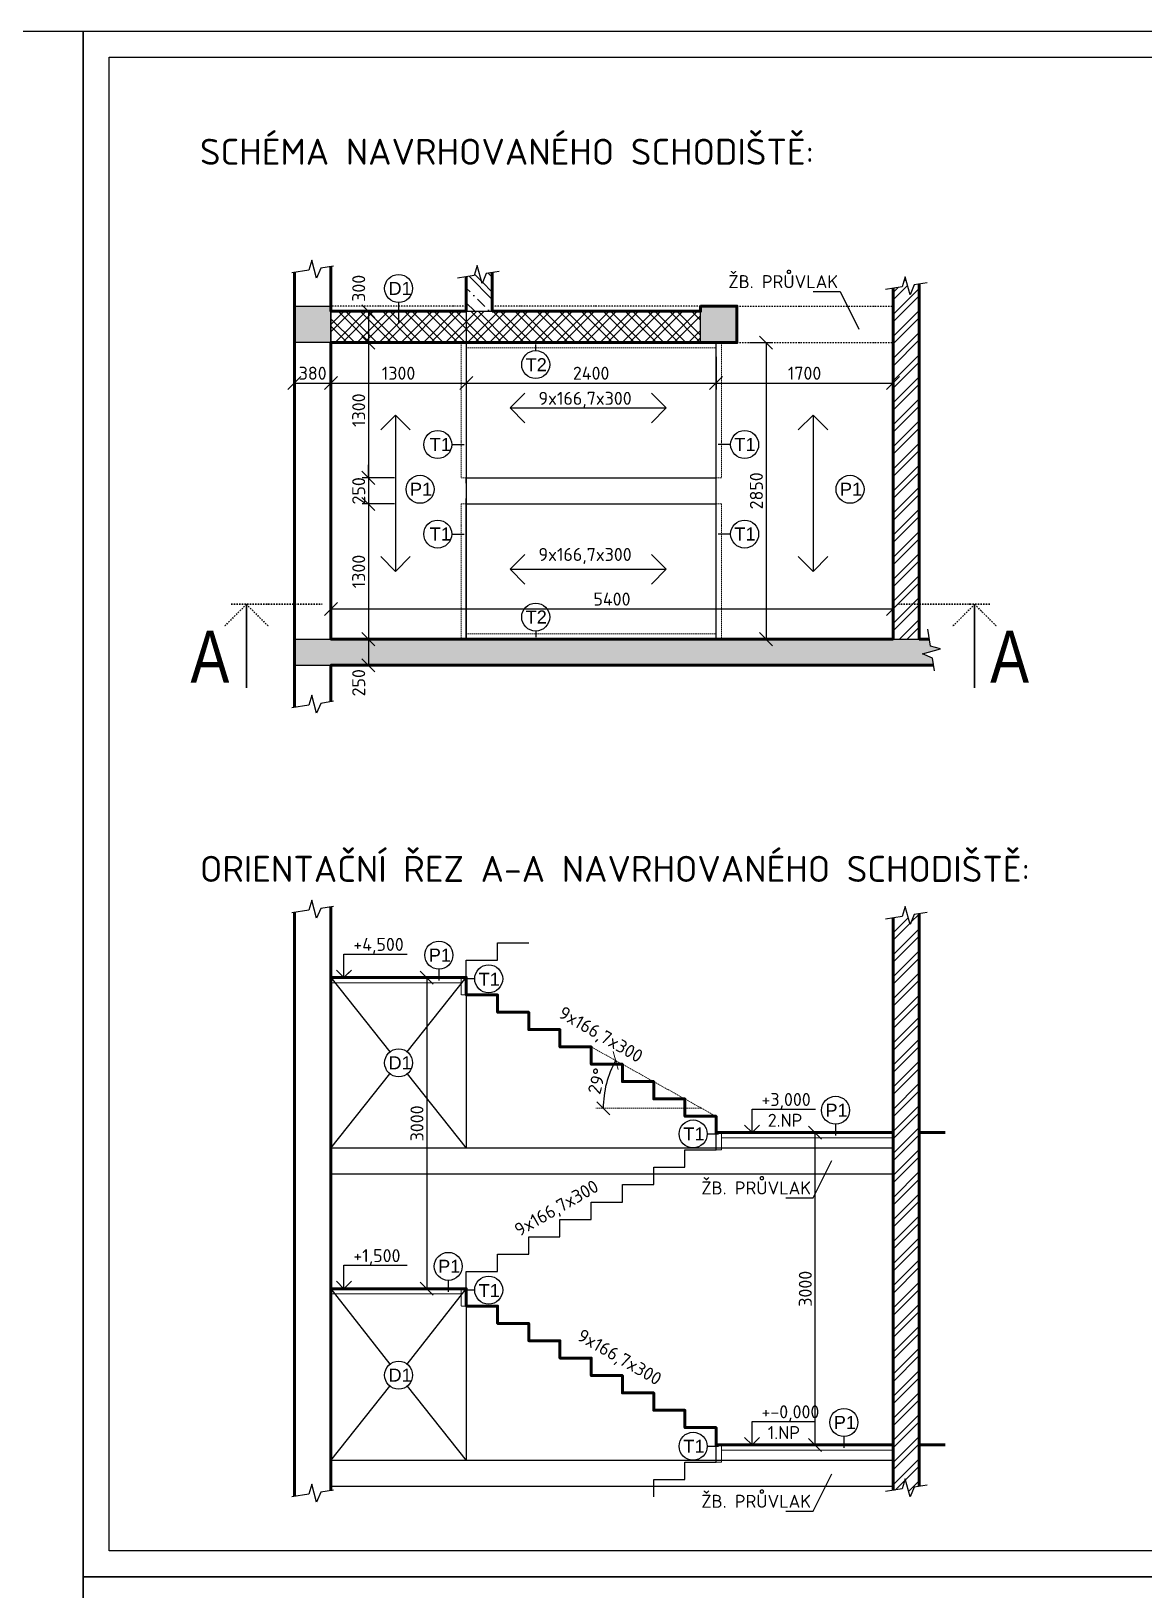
# Model space of a CAD drawing. Header units: millimetres. Extents: x 12904 to 327904, y -199771 to 141779.
# Drawn here: x 96404 to 107092, y 126804 to 141779 of the extents above; entities that cross this region are included whole.
import ezdxf

# ---------------------------------------------------------------- set-up
doc = ezdxf.new("R2010")
doc.units = ezdxf.units.MM
doc.linetypes.add('ČERCHOVANÁ', pattern=[25.4, 12.7, -6.35, 0, -6.35])
doc.linetypes.add('ČÁRKOVANÁ', pattern=[19.05, 12.7, -6.35])
doc.layers.add('_INTERIER', color=8, linetype='Continuous', lineweight=13)
doc.layers.add('Zdivo', color=6, linetype='Continuous', lineweight=60)
for name, color, linetype in [('Kóty', 1, 'Continuous'), ('TEXTY', 3, 'Continuous'), ('Šrafy', 253, 'Continuous')]:
    doc.layers.add(name, color=color, linetype=linetype)
doc.styles.add('ISOCPEUR', font='isocpeur.ttf')
doc.styles.get("Standard").update_dxf_attribs({"font": 'arial.ttf'})
doc.dimstyles.new('1-50', dxfattribs={"dimscale": 50, "dimtxt": 2.5, "dimasz": 2.5, "dimexe": 1.25, "dimexo": 0.625, "dimtad": 1, "dimdec": 0, "dimtxsty": 'ISOCPEUR', "dimblk": 'OBLIQUE', "dimcen": 2.5, "dimclrd": 1, "dimclre": 1, "dimclrt": 3, "dimadec": 0, "dimazin": 0, "dimtfac": 1, "dimtdec": 0, "dimtix": 1, "dimtmove": 1, "dimatfit": 3, "dimldrblk": 'OBLIQUE', "dimfxl": 5, "dimfxlon": 1, "dimtfillclr": 3, "dimarcsym": 0})
pattern_1 = [(45, (-372505.85, 110739.35), (-106.066017, 106.066017), []), (45, (-372435.14, 110739.35), (-106.066017, 106.066017), [])]

# ---------------------------------------------------------------- blocks, each defined once
blk = doc.blocks.new('_OBLIQUE')
at = {"color": 0, "linetype": 'ByBlock'}
blk.add_line((-0.5, -0.5), (0.5, 0.5), dxfattribs=at)
blk = doc.blocks.new('*D105')
at = {"color": 1, "lineweight": -2, "transparency": 16777216}
for p, q in [((99954, 132687), (100267, 132687)), ((100204, 132687), (100204, 129697)), ((99954, 129697), (100267, 129697))]:
    blk.add_line(p, q, dxfattribs=at)
at = {"layer": 'Defpoints', "color": 0, "transparency": 16777216}
for p in [(99893, 132687), (99893, 129697), (100204, 129697)]:
    blk.add_point(p, dxfattribs=at)
at = {"color": 1, "lineweight": -2, "transparency": 16777216, "xscale": 125, "yscale": 125, "zscale": 125}
for p, rotation in [((100204, 132687), 90), ((100204, 129697), 270)]:
    blk.add_blockref('_OBLIQUE', p, dxfattribs=dict(at, rotation=rotation))
at = {"color": 3, "transparency": 16777216, "insert": (100110, 131286), "char_height": 125, "attachment_point": 5, "rotation": 90, "style": 'ISOCPEUR'}
blk.add_mtext('3000', dxfattribs=at)
blk = doc.blocks.new('*D152')
at = {"layer": 'Defpoints', "color": 0, "transparency": 16777216}
for p in [(98933, 138788), (99283, 138788), (99283, 138399)]:
    blk.add_point(p, dxfattribs=at)
at = {"layer": 'Kóty', "color": 1, "lineweight": -2, "transparency": 16777216}
for p, q in [((98933, 138649), (98933, 138337)), ((99283, 138649), (99283, 138337)), ((98933, 138399), (99283, 138399))]:
    blk.add_line(p, q, dxfattribs=at)
at = {"layer": 'Kóty', "color": 1, "lineweight": -2, "transparency": 16777216, "xscale": 125, "yscale": 125, "zscale": 125, "rotation": 180}
blk.add_blockref('_OBLIQUE', (98933, 138399), dxfattribs=at)
at = {"layer": 'Kóty', "color": 1, "lineweight": -2, "transparency": 16777216, "xscale": 125, "yscale": 125, "zscale": 125}
blk.add_blockref('_OBLIQUE', (99283, 138399), dxfattribs=at)
at = {"layer": 'Kóty', "color": 3, "transparency": 16777216, "insert": (99108, 138493), "char_height": 125, "attachment_point": 5, "style": 'ISOCPEUR'}
blk.add_mtext('380', dxfattribs=at)
blk = doc.blocks.new('*D153')
at = {"layer": 'Defpoints', "color": 0, "transparency": 16777216}
for p in [(99283, 138788), (100583, 138788), (100583, 138399)]:
    blk.add_point(p, dxfattribs=at)
at = {"layer": 'Kóty', "color": 1, "lineweight": -2, "transparency": 16777216}
for p, q in [((99283, 138649), (99283, 138337)), ((100583, 138649), (100583, 138337)), ((99283, 138399), (100583, 138399))]:
    blk.add_line(p, q, dxfattribs=at)
at = {"layer": 'Kóty', "color": 1, "lineweight": -2, "transparency": 16777216, "xscale": 125, "yscale": 125, "zscale": 125, "rotation": 180}
blk.add_blockref('_OBLIQUE', (99283, 138399), dxfattribs=at)
at = {"layer": 'Kóty', "color": 1, "lineweight": -2, "transparency": 16777216, "xscale": 125, "yscale": 125, "zscale": 125}
blk.add_blockref('_OBLIQUE', (100583, 138399), dxfattribs=at)
at = {"layer": 'Kóty', "color": 3, "transparency": 16777216, "insert": (99933, 138493), "char_height": 125, "attachment_point": 5, "style": 'ISOCPEUR'}
blk.add_mtext('1300', dxfattribs=at)
blk = doc.blocks.new('*D154')
at = {"layer": 'Defpoints', "color": 0, "transparency": 16777216}
for p in [(100583, 138788), (102983, 138788), (102983, 138399)]:
    blk.add_point(p, dxfattribs=at)
at = {"layer": 'Kóty', "color": 1, "lineweight": -2, "transparency": 16777216}
for p, q in [((100583, 138649), (100583, 138337)), ((102983, 138649), (102983, 138337)), ((100583, 138399), (102983, 138399))]:
    blk.add_line(p, q, dxfattribs=at)
at = {"layer": 'Kóty', "color": 1, "lineweight": -2, "transparency": 16777216, "xscale": 125, "yscale": 125, "zscale": 125, "rotation": 180}
blk.add_blockref('_OBLIQUE', (100583, 138399), dxfattribs=at)
at = {"layer": 'Kóty', "color": 1, "lineweight": -2, "transparency": 16777216, "xscale": 125, "yscale": 125, "zscale": 125}
blk.add_blockref('_OBLIQUE', (102983, 138399), dxfattribs=at)
at = {"layer": 'Kóty', "color": 3, "transparency": 16777216, "insert": (101783, 138493), "char_height": 125, "attachment_point": 5, "style": 'ISOCPEUR'}
blk.add_mtext('2400', dxfattribs=at)
blk = doc.blocks.new('*D106')
at = {"layer": 'Defpoints', "color": 0, "transparency": 16777216}
for p in [(99283, 139088), (99283, 138788), (99644, 138788)]:
    blk.add_point(p, dxfattribs=at)
at = {"layer": 'Kóty', "color": 1, "lineweight": -2, "transparency": 16777216}
for p, q in [((99394, 139088), (99707, 139088)), ((99644, 139088), (99644, 138788)), ((99394, 138788), (99707, 138788))]:
    blk.add_line(p, q, dxfattribs=at)
at = {"layer": 'Kóty', "color": 1, "lineweight": -2, "transparency": 16777216, "xscale": 125, "yscale": 125, "zscale": 125}
for p, rotation in [((99644, 139088), 90), ((99644, 138788), 270)]:
    blk.add_blockref('_OBLIQUE', p, dxfattribs=dict(at, rotation=rotation))
at = {"layer": 'Kóty', "color": 3, "transparency": 16777216, "insert": (99550, 139309), "char_height": 125, "attachment_point": 5, "rotation": 90, "style": 'ISOCPEUR'}
blk.add_mtext('300', dxfattribs=at)
blk = doc.blocks.new('*D155')
at = {"layer": 'Defpoints', "color": 0, "transparency": 16777216}
for p in [(99283, 138788), (99644, 137488), (100583, 137488)]:
    blk.add_point(p, dxfattribs=at)
at = {"layer": 'Kóty', "color": 1, "lineweight": -2, "transparency": 16777216}
for p, q in [((99394, 138788), (99707, 138788)), ((99644, 138788), (99644, 137488)), ((99894, 137488), (99582, 137488))]:
    blk.add_line(p, q, dxfattribs=at)
at = {"layer": 'Kóty', "color": 1, "lineweight": -2, "transparency": 16777216, "xscale": 125, "yscale": 125, "zscale": 125}
for p, rotation in [((99644, 138788), 90), ((99644, 137488), 270)]:
    blk.add_blockref('_OBLIQUE', p, dxfattribs=dict(at, rotation=rotation))
at = {"layer": 'Kóty', "color": 3, "transparency": 16777216, "insert": (99550, 138138), "char_height": 125, "attachment_point": 5, "rotation": 90, "style": 'ISOCPEUR'}
blk.add_mtext('1300', dxfattribs=at)
blk = doc.blocks.new('*D156')
at = {"layer": 'Defpoints', "color": 0, "transparency": 16777216}
for p in [(100583, 137488), (99644, 137238), (100583, 137238)]:
    blk.add_point(p, dxfattribs=at)
at = {"layer": 'Kóty', "color": 1, "lineweight": -2, "transparency": 16777216}
for p, q in [((99894, 137488), (99582, 137488)), ((99644, 137488), (99644, 137613)), ((99644, 137488), (99644, 137238)), ((99894, 137238), (99582, 137238)), ((99644, 137238), (99644, 137113))]:
    blk.add_line(p, q, dxfattribs=at)
at = {"layer": 'Kóty', "color": 1, "lineweight": -2, "transparency": 16777216, "xscale": 125, "yscale": 125, "zscale": 125}
for p, rotation in [((99644, 137488), 270), ((99644, 137238), 90)]:
    blk.add_blockref('_OBLIQUE', p, dxfattribs=dict(at, rotation=rotation))
at = {"layer": 'Kóty', "color": 3, "transparency": 16777216, "insert": (99550, 137363), "char_height": 125, "attachment_point": 5, "rotation": 90, "style": 'ISOCPEUR'}
blk.add_mtext('250', dxfattribs=at)
blk = doc.blocks.new('*D157')
at = {"layer": 'Defpoints', "color": 0, "transparency": 16777216}
for p in [(100583, 137238), (99644, 135938), (100583, 135938)]:
    blk.add_point(p, dxfattribs=at)
at = {"layer": 'Kóty', "color": 1, "lineweight": -2, "transparency": 16777216}
for p, q in [((99894, 137238), (99582, 137238)), ((99644, 137238), (99644, 135938)), ((99894, 135938), (99582, 135938))]:
    blk.add_line(p, q, dxfattribs=at)
at = {"layer": 'Kóty', "color": 1, "lineweight": -2, "transparency": 16777216, "xscale": 125, "yscale": 125, "zscale": 125}
for p, rotation in [((99644, 137238), 90), ((99644, 135938), 270)]:
    blk.add_blockref('_OBLIQUE', p, dxfattribs=dict(at, rotation=rotation))
at = {"layer": 'Kóty', "color": 3, "transparency": 16777216, "insert": (99550, 136588), "char_height": 125, "attachment_point": 5, "rotation": 90, "style": 'ISOCPEUR'}
blk.add_mtext('1300', dxfattribs=at)
blk = doc.blocks.new('*D158')
at = {"layer": '_INTERIER', "color": 1, "lineweight": -2, "transparency": 16777216}
for p, q in [((99894, 135938), (99582, 135938)), ((99644, 135938), (99644, 135688)), ((99394, 135688), (99707, 135688))]:
    blk.add_line(p, q, dxfattribs=at)
at = {"layer": 'Defpoints', "color": 0, "transparency": 16777216}
for p in [(100583, 135938), (99283, 135688), (99644, 135688)]:
    blk.add_point(p, dxfattribs=at)
at = {"layer": '_INTERIER', "color": 1, "lineweight": -2, "transparency": 16777216, "xscale": 125, "yscale": 125, "zscale": 125}
for p, rotation in [((99644, 135938), 90), ((99644, 135688), 270)]:
    blk.add_blockref('_OBLIQUE', p, dxfattribs=dict(at, rotation=rotation))
at = {"layer": '_INTERIER', "color": 3, "transparency": 16777216, "insert": (99550, 135519), "char_height": 125, "attachment_point": 5, "rotation": 90, "style": 'ISOCPEUR'}
blk.add_mtext('250', dxfattribs=at)
blk = doc.blocks.new('*D107')
at = {"layer": 'Defpoints', "color": 0, "transparency": 16777216}
for p in [(104683, 136229), (99283, 135938), (104683, 135938)]:
    blk.add_point(p, dxfattribs=at)
at = {"layer": 'Kóty', "color": 1, "lineweight": -2, "transparency": 16777216}
for p, q in [((99283, 135979), (99283, 136292)), ((104683, 135979), (104683, 136292)), ((99283, 136229), (104683, 136229))]:
    blk.add_line(p, q, dxfattribs=at)
at = {"layer": 'Kóty', "color": 1, "lineweight": -2, "transparency": 16777216, "xscale": 125, "yscale": 125, "zscale": 125, "rotation": 180}
blk.add_blockref('_OBLIQUE', (99283, 136229), dxfattribs=at)
at = {"layer": 'Kóty', "color": 1, "lineweight": -2, "transparency": 16777216, "xscale": 125, "yscale": 125, "zscale": 125}
blk.add_blockref('_OBLIQUE', (104683, 136229), dxfattribs=at)
at = {"layer": 'Kóty', "color": 3, "transparency": 16777216, "insert": (101983, 136323), "char_height": 125, "attachment_point": 5, "style": 'ISOCPEUR'}
blk.add_mtext('5400', dxfattribs=at)
blk = doc.blocks.new('*D108')
at = {"layer": 'Defpoints', "color": 0, "transparency": 16777216}
for p in [(103273, 138788), (103273, 135938), (103464, 135938)]:
    blk.add_point(p, dxfattribs=at)
at = {"layer": 'Kóty', "color": 1, "lineweight": -2, "transparency": 16777216}
for p, q in [((103305, 138788), (103527, 138788)), ((103464, 138788), (103464, 135938)), ((103305, 135938), (103527, 135938))]:
    blk.add_line(p, q, dxfattribs=at)
at = {"layer": 'Kóty', "color": 1, "lineweight": -2, "transparency": 16777216, "xscale": 125, "yscale": 125, "zscale": 125}
for p, rotation in [((103464, 138788), 90), ((103464, 135938), 270)]:
    blk.add_blockref('_OBLIQUE', p, dxfattribs=dict(at, rotation=rotation))
at = {"layer": 'Kóty', "color": 3, "transparency": 16777216, "insert": (103370, 137363), "char_height": 125, "attachment_point": 5, "rotation": 90, "style": 'ISOCPEUR'}
blk.add_mtext('2850', dxfattribs=at)
blk = doc.blocks.new('*D159')
at = {"color": 1, "lineweight": -2, "transparency": 16777216}
for p, q in [((104183, 131197), (103871, 131197)), ((103933, 131197), (103933, 128197)), ((104183, 128197), (103871, 128197))]:
    blk.add_line(p, q, dxfattribs=at)
at = {"layer": 'Defpoints', "color": 0, "transparency": 16777216}
for p in [(104683, 131197), (103933, 128197), (104683, 128197)]:
    blk.add_point(p, dxfattribs=at)
at = {"color": 1, "lineweight": -2, "transparency": 16777216, "xscale": 125, "yscale": 125, "zscale": 125}
for p, rotation in [((103933, 131197), 90), ((103933, 128197), 270)]:
    blk.add_blockref('_OBLIQUE', p, dxfattribs=dict(at, rotation=rotation))
at = {"color": 3, "transparency": 16777216, "insert": (103840, 129697), "char_height": 125, "attachment_point": 5, "rotation": 90, "style": 'ISOCPEUR'}
blk.add_mtext('3000', dxfattribs=at)
blk = doc.blocks.new('*D126')
at = {"layer": 'Defpoints', "color": 0, "transparency": 16777216}
for p in [(102983, 138399), (104683, 138399), (104683, 138399)]:
    blk.add_point(p, dxfattribs=at)
at = {"layer": 'Kóty', "color": 1, "lineweight": -2, "transparency": 16777216}
for p, q in [((102983, 138399), (102983, 138462)), ((102983, 138399), (104683, 138399)), ((104683, 138399), (104683, 138462))]:
    blk.add_line(p, q, dxfattribs=at)
at = {"layer": 'Kóty', "color": 1, "lineweight": -2, "transparency": 16777216, "xscale": 125, "yscale": 125, "zscale": 125, "rotation": 180}
blk.add_blockref('_OBLIQUE', (102983, 138399), dxfattribs=at)
at = {"layer": 'Kóty', "color": 1, "lineweight": -2, "transparency": 16777216, "xscale": 125, "yscale": 125, "zscale": 125}
blk.add_blockref('_OBLIQUE', (104683, 138399), dxfattribs=at)
at = {"layer": 'Kóty', "color": 3, "transparency": 16777216, "insert": (103833, 138493), "char_height": 125, "attachment_point": 5, "style": 'ISOCPEUR'}
blk.add_mtext('1700', dxfattribs=at)
blk = doc.blocks.new('*D134')
at = {"layer": '_INTERIER', "color": 1, "lineweight": -2, "transparency": 16777216}
blk.add_arc((102844, 131431), 945, 150.9405, 180, dxfattribs=at)
at = {"layer": 'Defpoints', "color": 0, "transparency": 16777216}
for p in [(101783, 132021), (101953, 131745), (101827, 131431), (102844, 131431), (102983, 131354)]:
    blk.add_point(p, dxfattribs=at)
at = {"layer": '_INTERIER', "color": 1, "lineweight": -2, "transparency": 16777216, "xscale": 125, "yscale": 125, "zscale": 125}
for p, rotation in [((102018, 131890), 60.94053139439507), ((101899, 131431), 269.9999999999992)]:
    blk.add_blockref('_OBLIQUE', p, dxfattribs=dict(at, rotation=rotation))
at = {"layer": '_INTERIER', "color": 3, "transparency": 16777216, "insert": (101839, 131692), "char_height": 125, "attachment_point": 5, "rotation": 75.4703, "style": 'ISOCPEUR'}
blk.add_mtext('29°', dxfattribs=at)

msp = doc.modelspace()

# ---------------------------------------------------------------- hatches: boundary and pattern name
at = {"layer": '_INTERIER'}
h = msp.add_hatch(color=256, dxfattribs=at)
h.dxf.hatch_style = 1
h.paths.add_polyline_path([(99283.5, 139138), (98933.5, 139138), (98933.5, 138788), (99283.5, 138788)])
h = msp.add_hatch(color=256, dxfattribs=at)
h.dxf.hatch_style = 1
h.paths.add_polyline_path([(102833.5, 138788), (103183.5, 138788), (103183.5, 139138), (102833.5, 139138)])
h = msp.add_hatch(color=256, dxfattribs=at)
h.dxf.hatch_style = 1
h.paths.add_polyline_path([(103183.5, 131197.2), (102983.5, 131197.2), (102983.5, 131347.1), (102983.5, 131197.2)])
h.paths.add_polyline_path([(104965.8, 135796.6), (105138.5, 135843.5), (105042.5, 135872), (105032.1, 135938), (99283.5, 135938), (98933.5, 135938), (98933.5, 135688), (105071.5, 135688), (105060.6, 135757)])
at = {"layer": 'Šrafy'}
h = msp.add_hatch(dxfattribs=at)
h.set_pattern_fill('BETON-ZELEZOBETON', color=256, scale=50, angle=90)
h.set_pattern_definition([(135, (-372505.85, 110849.35), (-176.7767, -176.7767), []), (135, (-372505.85, 110920.06), (-176.7767, -176.7767), []), (135, (-372505.85, 111061.48), (-247.48737, -106.06602), [100, -50, 0, -50])])
h.paths.add_polyline_path([(100833.5, 139460.6), (100775.4, 139451.4), (100735.8, 139356.6), (100688.9, 139529.3), (100660.4, 139433.3), (100583.5, 139421.2), (100583.5, 139088), (100833.5, 139088)])
h = msp.add_hatch(dxfattribs=at)
h.set_pattern_fill('ZDIVO-OBECNE', color=256, scale=50)
h.set_pattern_definition(pattern_1)
h.paths.add_polyline_path([(104933.5, 139349), (104885.4, 139341.4), (104845.8, 139246.6), (104798.9, 139419.3), (104770.4, 139323.3), (104683.5, 139309.6), (104683.5, 135938), (104933.5, 135938)])
h = msp.add_hatch(dxfattribs=at)
h.set_pattern_fill('ZDIVO-VYS_PEV', color=256, scale=50)
h.set_pattern_definition([(45, (-372505.85, 110739.35), (-106.066017, 106.066017), []), (45, (-372435.14, 110739.35), (-106.066017, 106.066017), []), (135, (-372505.85, 110739.35), (-106.066017, -106.066017), []), (135, (-372435.14, 110739.35), (-106.066017, -106.066017), [])])
h.paths.add_polyline_path([(102833.5, 139088), (100833.5, 139088), (100583.5, 139088), (99283.5, 139088), (99283.5, 138788), (102833.5, 138788)])
h = msp.add_hatch(dxfattribs=at)
h.set_pattern_fill('ZDIVO-OBECNE', color=256, scale=50)
h.set_pattern_definition(pattern_1)
h.paths.add_polyline_path([(104933.5, 133299), (104885.4, 133291.4), (104845.8, 133196.6), (104798.9, 133369.3), (104770.4, 133273.3), (104683.5, 133259.6), (104683.5, 131197.2), (104933.5, 131197.2)])
h.paths.add_polyline_path([(104933.5, 131197.2), (104683.5, 131197.2), (104683.5, 128196.6), (104933.5, 128196.6)])
h.paths.add_polyline_path([(104933.5, 128196.6), (104683.5, 128196.6), (104683.5, 127759.6), (104770.4, 127773.3), (104798.9, 127869.3), (104845.8, 127696.6), (104885.4, 127791.4), (104933.5, 127799)])

# ---------------------------------------------------------------- linework, layer by layer
for p, q in [((100583.5, 139088), (100833.5, 139088)), ((99283.5, 138788), (100483.5, 138788)), ((102983.5, 137438), (102983.5, 138788)), ((100583.5, 135938), (100583.5, 137288)), ((98933.5, 135938), (103442.1, 135938)), ((104683.5, 135938), (104934.2, 135938)), ((98933.5, 135688), (103481.5, 135688)), ((104933.5, 127799), (104933.5, 133299)), ((104683.5, 127759.6), (104683.5, 133259.6)), ((100583.5, 132520.7), (100583.5, 131047.2)), ((100583.5, 129520.1), (100583.5, 128046.6)), ((102983.5, 128029.9), (102983.5, 128196.6))]:
    msp.add_line(p, q)
at = {"linetype": 'ČÁRKOVANÁ', "ltscale": 0.5}
msp.add_line((100583.5, 139088), (100583.5, 138788), dxfattribs=at)
for points in [[(12904.2, 141779.3), (96904.2, 141779.3), (96904.2, 82379.3), (12904.2, 82379.3)], [(96904.2, 141779.3), (117904.2, 141779.3), (117904.2, 126929.3), (96904.2, 126929.3)], [(97154.2, 141529.3), (117654.2, 141529.3), (117654.2, 127179.3), (97154.2, 127179.3)], [(99283.5, 139138), (99283.5, 138788), (98933.5, 138788), (98933.5, 139138)], [(103183.5, 139138), (103183.5, 138788), (102833.5, 138788), (102833.5, 139138)], [(96904.2, 126929.3), (117904.2, 126929.3), (117904.2, 112079.3), (96904.2, 112079.3)]]:
    msp.add_lwpolyline(points, close=True)
for points in [[(54904.2, 141779.3), (96904.2, 141779.3), (96904.2, 82379.3), (54904.2, 82379.3)], [(107404.2, 126929.3), (96904.2, 126929.3), (96904.2, 141779.3), (107404.2, 141779.3)], [(99309.3, 139520.9), (99185.4, 139501.4), (99145.8, 139406.6), (99098.9, 139579.3), (99070.4, 139483.3), (98909.2, 139457.9)], [(98933.5, 135281.7), (98933.5, 139461.7)], [(99283.5, 135938), (99283.5, 139516.9)], [(100899.3, 139470.9), (100775.4, 139451.4), (100735.8, 139356.6), (100688.9, 139529.3), (100660.4, 139433.3), (100499.2, 139407.9)], [(100583.5, 139421.2), (100583.5, 139088)], [(100833.5, 139088), (100833.5, 139460.6)], [(105009.3, 139360.9), (104885.4, 139341.4), (104845.8, 139246.6), (104798.9, 139419.3), (104770.4, 139323.3), (104609.2, 139297.9)], [(104683.5, 135938), (104683.5, 135938), (104683.5, 139309.6)], [(99283.5, 138788), (102833.5, 138788)], [(100583.5, 135938), (102983.5, 135938), (102983.5, 138788), (100583.5, 138788), (100583.5, 135938)], [(101004.2, 138159.3), (101145.6, 138300.8)], [(102504.2, 138159.3), (102362.7, 138300.8)], [(99904.2, 138089.3), (99762.7, 137947.9)], [(99904.2, 138089.3), (99904.2, 136589.3)], [(99904.2, 138089.3), (100045.6, 137947.9)], [(101004.2, 138159.3), (102504.2, 138159.3)], [(101004.2, 138159.3), (101145.6, 138017.9)], [(102504.2, 138159.3), (102362.7, 138017.9)], [(103914.2, 138089.3), (103772.7, 137947.9)], [(103914.2, 138089.3), (103914.2, 136589.3)], [(103914.2, 138089.3), (104055.6, 137947.9)], [(100583.5, 137438), (100583.5, 137488), (102983.5, 137488)], [(100583.5, 137288), (100583.5, 137238), (102983.5, 137238)], [(99904.2, 136589.3), (99762.7, 136730.8)], [(99904.2, 136589.3), (100045.6, 136730.8)], [(101004.2, 136609.3), (101145.6, 136750.8)], [(102504.2, 136609.3), (102362.7, 136750.8)], [(103914.2, 136589.3), (103772.7, 136730.8)], [(103914.2, 136589.3), (104055.6, 136730.8)], [(101004.2, 136609.3), (102504.2, 136609.3)], [(101004.2, 136609.3), (101145.6, 136467.9)], [(102504.2, 136609.3), (102362.7, 136467.9)], [(105080.1, 135633.1), (105060.6, 135757), (104965.8, 135796.6), (105138.5, 135843.5), (105042.5, 135872), (105017.1, 136033.2)], [(99283.5, 135336.9), (99283.5, 135688)], [(99309.3, 135340.9), (99185.4, 135321.4), (99145.8, 135226.6), (99098.9, 135399.3), (99070.4, 135303.3), (98909.2, 135277.9)], [(99309.3, 133370.9), (99185.4, 133351.4), (99145.8, 133256.6), (99098.9, 133429.3), (99070.4, 133333.3), (98909.2, 133307.9)], [(98933.5, 127701.7), (98933.5, 133311.7)], [(99283.5, 127756.9), (99283.5, 133366.9)], [(105009.3, 133310.9), (104885.4, 133291.4), (104845.8, 133196.6), (104798.9, 133369.3), (104770.4, 133273.3), (104609.2, 133247.9)], [(100883.5, 132854.1), (100883.5, 133020.8), (101183.5, 133020.8)], [(100583.5, 132687.4), (100583.5, 132854.1), (100883.5, 132854.1)], [(99283.5, 132687.4), (100583.5, 132687.4)], [(100583.5, 132687.4), (100583.5, 132520.7), (100883.5, 132520.7)], [(100883.5, 132520.7), (100883.5, 132354), (101183.5, 132354)], [(101183.5, 132354), (101183.5, 132187.3), (101483.5, 132187.3)], [(101483.5, 132187.3), (101483.5, 132020.6), (101783.5, 132020.6)], [(101783.5, 132020.6), (101783.5, 131853.9), (102083.5, 131853.9)], [(102083.5, 131853.9), (102083.5, 131687.2), (102383.5, 131687.2)], [(102383.5, 131687.2), (102383.5, 131520.5), (102683.5, 131520.5)], [(102683.5, 131520.5), (102683.5, 131353.8), (102983.5, 131353.8)], [(102983.5, 131353.8), (102983.5, 131187.1)], [(102983.5, 131030.5), (102983.5, 131197.2), (104683.5, 131197.2)], [(104683.5, 131197.2), (104683.5, 131047.2)], [(104933.5, 131197.2), (105184.2, 131197.2)], [(104683.5, 131047.2), (99283.5, 131047.2)], [(102683.5, 130863.8), (102683.5, 131030.5), (102983.5, 131030.5)], [(104683.5, 130797.2), (99283.5, 130797.2)], [(102383.5, 130697.1), (102383.5, 130863.8), (102683.5, 130863.8)], [(102083.5, 130530.4), (102083.5, 130697.1), (102383.5, 130697.1)], [(101783.5, 130363.7), (101783.5, 130530.4), (102083.5, 130530.4)], [(101483.5, 130197), (101483.5, 130363.7), (101783.5, 130363.7)], [(101183.5, 130030.3), (101183.5, 130197), (101483.5, 130197)], [(100883.5, 129863.6), (100883.5, 130030.3), (101183.5, 130030.3)], [(100583.5, 129696.9), (100583.5, 129863.6), (100883.5, 129863.6)], [(99283.5, 129696.9), (100583.5, 129696.9)], [(100583.5, 129696.9), (100583.5, 129530.2), (100883.5, 129530.2)], [(100883.5, 129530.2), (100883.5, 129363.5), (101183.5, 129363.5)], [(101183.5, 129363.5), (101183.5, 129196.8), (101483.5, 129196.8)], [(101483.5, 129196.8), (101483.5, 129030.1), (101783.5, 129030.1)], [(101783.5, 129030.1), (101783.5, 128863.4), (102083.5, 128863.4)], [(102083.5, 128863.4), (102083.5, 128696.7), (102383.5, 128696.7)], [(102383.5, 128696.7), (102383.5, 128530), (102683.5, 128530)], [(102683.5, 128530), (102683.5, 128363.3), (102983.5, 128363.3)], [(102983.5, 128363.3), (102983.5, 128196.6), (104683.5, 128196.6)], [(104933.5, 128196.6), (105184.2, 128196.6)], [(104683.5, 128046.6), (99283.5, 128046.6)], [(102683.5, 127863.2), (102683.5, 128029.9), (102983.5, 128029.9)], [(99309.3, 127760.9), (99185.4, 127741.4), (99145.8, 127646.6), (99098.9, 127819.3), (99070.4, 127723.3), (98909.2, 127697.9)], [(104683.5, 127796.6), (99283.5, 127796.6)], [(102383.5, 127696.5), (102383.5, 127863.2), (102683.5, 127863.2)], [(105009.3, 127810.9), (104885.4, 127791.4), (104845.8, 127696.6), (104798.9, 127869.3), (104770.4, 127773.3), (104609.2, 127747.9)], [(107404.2, 112079.3), (96904.2, 112079.3), (96904.2, 126929.3), (107404.2, 126929.3)]]:
    msp.add_lwpolyline(points)
at = {"linetype": 'ČERCHOVANÁ'}
for points in [[(100583.5, 139138), (99283.5, 139138)], [(102833.5, 139138), (100833.5, 139138)], [(103183.5, 139138), (104683.5, 139138)], [(103183.5, 138788), (104683.5, 138788)]]:
    msp.add_lwpolyline(points, dxfattribs=at)
at = {"layer": '_INTERIER', "linetype": 'ČÁRKOVANÁ'}
for points in [[(100583.5, 138788), (100533.5, 138788), (100533.5, 137488), (100583.5, 137488)], [(100583.5, 138788), (100583.5, 138738), (102983.5, 138738), (102983.5, 138788)], [(102983.5, 138788), (103033.5, 138788), (103033.5, 137488), (102983.5, 137488)], [(100583.5, 137238), (100533.5, 137238), (100533.5, 135938), (100583.5, 135938)], [(102983.5, 137238), (103033.5, 137238), (103033.5, 135938), (102983.5, 135938)], [(100583.5, 135938), (100583.5, 135988), (102983.5, 135988), (102983.5, 135938)], [(102983.5, 131353.8), (101783.5, 132020.6)], [(102844.2, 131431.2), (101826.8, 131431.2)]]:
    msp.add_lwpolyline(points, dxfattribs=at)
at = {"layer": '_INTERIER', "linetype": 'ČÁRKOVANÁ', "ltscale": 0.5}
for points in [[(100533.5, 132521.9), (100533.5, 132687.4), (100583.5, 132687.4), (100583.5, 132520.7), (100533.5, 132520.7)], [(100533.5, 132637.4), (99283.5, 132637.4)], [(102984.2, 131031.6), (102984.2, 131197.2), (103034.2, 131197.2), (103034.2, 131030.5), (102984.2, 131030.5)], [(103034.2, 131147.2), (104683.5, 131147.2)], [(100533.5, 129531.3), (100533.5, 129696.9), (100583.5, 129696.9), (100583.5, 129530.2), (100533.5, 129530.2)], [(100533.5, 129646.9), (99283.5, 129646.9)], [(102984.2, 128031), (102984.2, 128196.6), (103034.2, 128196.6), (103034.2, 128029.9), (102984.2, 128029.9)], [(103034.2, 128146.6), (104683.5, 128146.6)]]:
    msp.add_lwpolyline(points, dxfattribs=at)
at = {"layer": 'Kóty'}
for p, q in [((99933.5, 139172.8), (99933.5, 138969.3)), ((101250.3, 138710.4), (101250.3, 138769.8)), ((100444.1, 137807.8), (100562.8, 137807.8)), ((103122.8, 137807.8), (103004.2, 137807.8)), ((100444.1, 136947.8), (100562.8, 136947.8)), ((103122.8, 136947.8), (103004.2, 136947.8)), ((101250.3, 136015.6), (101250.3, 135956.3)), ((99407.9, 132687.4), (99407.9, 132913.1)), ((99407.9, 132913.1), (100015.9, 132913.1)), ((99407.9, 132687.4), (99283.5, 132687.4)), ((99407.9, 132687.4), (99336.4, 132759)), ((99407.9, 132687.4), (99479.4, 132759)), ((99407.9, 132687.4), (99459.6, 132739.2)), ((99407.9, 132687.4), (99502.9, 132687.4)), ((99407.9, 132687.4), (99532.3, 132687.4)), ((100320.3, 132767.7), (100320.3, 132658.7)), ((100664.2, 132674.6), (100555.3, 132674.6)), ((103328.6, 131197.2), (103328.6, 131422.8)), ((103328.6, 131422.8), (103936.6, 131422.8)), ((102897.1, 131184.3), (103006, 131184.3)), ((103328.6, 131197.2), (103204.2, 131197.2)), ((103328.6, 131197.2), (103257.1, 131268.7)), ((103328.6, 131197.2), (103400.1, 131268.7)), ((103328.6, 131197.2), (103380.3, 131248.9)), ((103328.6, 131197.2), (103423.6, 131197.2)), ((103328.6, 131197.2), (103453, 131197.2)), ((104130.3, 131277.7), (104130.3, 131168.7)), ((99407.9, 129696.9), (99407.9, 129922.5)), ((99407.9, 129922.5), (100015.9, 129922.5)), ((99407.9, 129696.9), (99283.5, 129696.9)), ((99407.9, 129696.9), (99336.4, 129768.4)), ((99407.9, 129696.9), (99479.4, 129768.4)), ((99407.9, 129696.9), (99459.6, 129748.6)), ((99407.9, 129696.9), (99502.9, 129696.9)), ((99407.9, 129696.9), (99532.3, 129696.9)), ((100410.3, 129777.7), (100410.3, 129668.7)), ((100664.2, 129684), (100555.3, 129684)), ((103328.6, 128196.6), (103328.6, 128422.2)), ((103328.6, 128422.2), (103936.6, 128422.2)), ((103328.6, 128196.6), (103204.2, 128196.6)), ((103328.6, 128196.6), (103257.1, 128268.1)), ((103328.6, 128196.6), (103400.1, 128268.1)), ((103328.6, 128196.6), (103380.3, 128248.3)), ((103328.6, 128196.6), (103423.6, 128196.6)), ((103328.6, 128196.6), (103453, 128196.6)), ((104210.3, 128277.7), (104210.3, 128168.7)), ((102897.1, 128183.7), (103006, 128183.7))]:
    msp.add_line(p, q, dxfattribs=at)
for points in [[(103914.2, 139276.7), (104174.2, 139276.7), (104354.2, 138916.7)], [(100017, 131972.7), (100583.5, 132687.4), (99283.5, 132687.4), (99849.9, 131972.7)], [(99283.5, 131047.2), (99849.9, 131761.9)], [(100017, 131761.9), (100583.5, 131047.2)], [(103654.2, 130569.3), (103914.2, 130569.3), (104094.2, 130929.3)], [(100017, 128972.1), (100583.5, 129696.9), (99283.5, 129696.9), (99849.9, 128972.1)], [(99283.5, 128046.6), (99849.9, 128761.3)], [(100017, 128761.3), (100583.5, 128046.6)], [(103654.2, 127558.7), (103914.2, 127558.7), (104094.2, 127918.7)]]:
    msp.add_lwpolyline(points, dxfattribs=at)
for centre in [(99933.5, 139307.3), (101250.3, 138576), (100309.6, 137807.8), (103257.3, 137807.8), (100139.6, 137377.8), (104269.6, 137377.8), (100309.6, 136947.8), (103257.3, 136947.8), (101250.3, 136150.1), (100320.3, 132902.1), (100798.7, 132674.6), (99933.5, 131867.3), (104130.3, 131412.1), (102762.6, 131184.3), (100410.3, 129912.1), (100798.7, 129684), (99933.5, 128866.7), (104210.3, 128412.1), (102762.6, 128183.7)]:
    msp.add_circle(centre, 134.5, dxfattribs=at)
at = {"layer": 'TEXTY', "color": 1, "linetype": 'ČERCHOVANÁ', "lineweight": 35}
for p, q in [((98471.8, 136272.7), (98259.7, 136060.6)), ((98325.1, 136272.7), (99199.3, 136272.7)), ((98471.8, 136272.7), (98684, 136060.6)), ((105613.2, 136272.7), (104739, 136272.7)), ((105466.5, 136272.7), (105254.3, 136060.6)), ((105466.5, 136272.7), (105678.6, 136060.6))]:
    msp.add_line(p, q, dxfattribs=at)
at = {"layer": 'TEXTY', "color": 1, "lineweight": 35}
for p, q in [((98471.8, 136272.7), (98471.8, 135470.9)), ((105466.5, 136272.7), (105466.5, 135470.9))]:
    msp.add_line(p, q, dxfattribs=at)
at = {"layer": 'Zdivo'}
for points in [[(98933.5, 139461.7), (98933.5, 135281.7)], [(99283.5, 139138), (99283.5, 139516.9)], [(100583.5, 139421.2), (100583.5, 139088)], [(100833.5, 139088), (100833.5, 139460.6)], [(104683.5, 135938), (104683.5, 139309.6)], [(104933.5, 135938), (104933.5, 139349)], [(104683.5, 135938), (99283.5, 135938), (99283.5, 138788), (103183.5, 138788), (103183.5, 139138), (102833.5, 139138)], [(100583.5, 139088), (99283.5, 139088), (99283.5, 139138)], [(102833.5, 139138), (102833.5, 139088), (100833.5, 139088)], [(104934.2, 135938), (105032.1, 135938)], [(99283.5, 135336.9), (99283.5, 135688), (105071.5, 135688)], [(98933.5, 133311.7), (98933.5, 127701.7)], [(99283.5, 133366.9), (99283.5, 127756.9)], [(104933.5, 127799), (104933.5, 133299)], [(104683.5, 133259.6), (104683.5, 127759.6)], [(99283.5, 132687.4), (100583.5, 132687.4), (100583.5, 132520.7), (100883.5, 132520.7), (100883.5, 132354), (101183.5, 132354), (101183.5, 132187.3), (101483.5, 132187.3), (101483.5, 132020.6), (101783.5, 132020.6), (101783.5, 131853.9), (102083.5, 131853.9), (102083.5, 131687.2), (102383.5, 131687.2), (102383.5, 131520.5), (102683.5, 131520.5), (102683.5, 131353.8), (102983.5, 131353.8), (102983.5, 131197.2), (104683.5, 131197.2)], [(104933.5, 131197.2), (105184.2, 131197.2)], [(99283.5, 129696.9), (100583.5, 129696.9), (100583.5, 129530.2), (100883.5, 129530.2), (100883.5, 129363.5), (101183.5, 129363.5), (101183.5, 129196.8), (101483.5, 129196.8), (101483.5, 129030.1), (101783.5, 129030.1), (101783.5, 128863.4), (102083.5, 128863.4), (102083.5, 128696.7), (102383.5, 128696.7), (102383.5, 128530), (102683.5, 128530), (102683.5, 128363.3), (102983.5, 128363.3), (102983.5, 128196.6), (104683.5, 128196.6)], [(104933.5, 128196.6), (105184.2, 128196.6)]]:
    msp.add_lwpolyline(points, dxfattribs=at)

# ---------------------------------------------------------------- texts
at = {"linetype": 'Continuous', "lineweight": 30, "style": 'ISOCPEUR'}
for s, p in [('SCHÉMA NAVRHOVANÉHO SCHODIŠTĚ:', (98025.3, 140495.9)), ('ORIENTAČNÍ ŘEZ A-A NAVRHOVANÉHO SCHODIŠTĚ:', (98025.3, 133605.9))]:
    msp.add_text(s, height=250, dxfattribs=at).set_placement(p)
at = {"layer": 'Kóty', "color": 3, "style": 'ISOCPEUR'}
for s, p in [('ŽB. PRŮVLAK', (103101.1, 139310.3)), ('9x166,7x300', (101277, 138189.3)), ('9x166,7x300', (101277, 136689.3)), ('+4,500', (99498.7, 132943.1)), ('+3,000', (103419.4, 131452.8)), ('2.NP', (103479.4, 131252.8)), ('ŽB. PRŮVLAK', (102841.1, 130602.9)), ('+1,500', (99498.7, 129952.5)), ('+-0,000', (103419.4, 128452.2)), ('1.NP', (103479.4, 128252.2)), ('ŽB. PRŮVLAK', (102841.1, 127592.3))]:
    msp.add_text(s, height=125, dxfattribs=at).set_placement(p)
at = {"layer": 'Kóty', "color": 3}
for s, p in [('D1', (99836.3, 139245.4)), ('T2', (101153.1, 138512.4)), ('T1', (100232.4, 137745.9)), ('T1', (103158.6, 137745.9)), ('P1', (100042.4, 137315.9)), ('P1', (104172.4, 137315.9)), ('T1', (100232.4, 136885.9)), ('T1', (103158.6, 136885.9)), ('T2', (101153.1, 136088.2)), ('P1', (100223.1, 132840.2)), ('T1', (100702.3, 132607.5)), ('D1', (99836.3, 131805.4)), ('P1', (104033.1, 131350.2)), ('T1', (102669, 131121.5)), ('P1', (100313.1, 129850.2)), ('T1', (100702.3, 129616.9)), ('D1', (99836.3, 128804.8)), ('P1', (104113.1, 128350.2)), ('T1', (102669, 128120.9))]:
    msp.add_text(s, height=125, dxfattribs=at).set_placement(p)
at = {"layer": 'Kóty', "color": 3, "style": 'ISOCPEUR'}
for rotation, p in [(330, (101457.7, 132310.7)), (30, (101092.7, 130195.7)), (330, (101637.7, 129210.7))]:
    msp.add_text('9x166,7x300', height=125, rotation=rotation, dxfattribs=at).set_placement(p)
at = {"layer": 'TEXTY', "color": 1, "linetype": 'ČERCHOVANÁ', "lineweight": 35, "width": 0.8}
for p in [(97934.6, 135520.6), (105616.4, 135520.6)]:
    msp.add_text('A', height=500, dxfattribs=at).set_placement(p)

# ---------------------------------------------------------------- dimensions: what is measured, and where the dimension line sits
dim = msp.add_linear_dim(base=(100204.154, 129696.8527), p1=(99893.4555, 132687.4491), p2=(99893.4555, 129696.8527), angle=90, dimstyle='1-50', override={"dimrnd": 100})
dim.commit()
dim.dimension.update_dxf_attribs({"geometry": '*D105', "text_midpoint": (100204.154, 131285.9009), "dimtype": 160})
dim = msp.add_linear_dim(base=(103933.5, 128196.6), p1=(104683.5, 131197.2), p2=(104683.5, 128196.6), angle=90, dimstyle='1-50', override={"dimrnd": 100})
dim.commit()
dim.dimension.update_dxf_attribs({"geometry": '*D159', "text_midpoint": (103839.7, 129696.9)})
at = {"layer": '_INTERIER'}
dim = msp.add_linear_dim(base=(99644.2, 135688), p1=(100583.5, 135938), p2=(99283.5, 135688), angle=90, dimstyle='1-50', dxfattribs=at)
dim.commit()
dim.dimension.update_dxf_attribs({"geometry": '*D158', "text_midpoint": (99644.2, 135519.3), "dimtype": 160})
dim = msp.add_angular_dim_2l(base=(101952.6, 131744.7), line1=((102983.5, 131353.8), (101783.5, 132020.6)), line2=((102844.2, 131431.2), (101826.8, 131431.2)), dimstyle='1-50', dxfattribs=at)
dim.commit()
dim.dimension.update_dxf_attribs({"geometry": '*D134', "text_midpoint": (101838.6, 131691.9)})
at = {"layer": 'Kóty'}
dim = msp.add_linear_dim(base=(99644.2, 138788), p1=(99283.5, 139088), p2=(99283.5, 138788), angle=90, dimstyle='1-50', dxfattribs=at)
dim.commit()
dim.dimension.update_dxf_attribs({"geometry": '*D106', "text_midpoint": (99644.2, 139309.3), "dimtype": 160})
for base, p1, p2, picture, middle in [((99644.2, 137488), (99283.5, 138788), (100583.5, 137488), '*D155', (99550.4, 138138)), ((103464.2, 135938), (103273.5, 138788), (103273.5, 135938), '*D108', (103370.4, 137363)), ((99644.2, 137238), (100583.5, 137488), (100583.5, 137238), '*D156', (99550.4, 137363)), ((99644.2, 135938), (100583.5, 137238), (100583.5, 135938), '*D157', (99550.4, 136588))]:
    dim = msp.add_linear_dim(base=base, p1=p1, p2=p2, angle=90, dimstyle='1-50', dxfattribs=at)
    dim.commit()
    dim.dimension.update_dxf_attribs({"geometry": picture, "text_midpoint": middle})
dim = msp.add_linear_dim(base=(99283.5, 138399.3), p1=(98933.5, 138788), p2=(99283.5, 138788), dimstyle='1-50', override={"dimrnd": 380}, dxfattribs=at)
dim.commit()
dim.dimension.update_dxf_attribs({"geometry": '*D152', "text_midpoint": (99108.5, 138493.1)})
for base, p1, p2, picture, middle in [((100583.5, 138399.3), (99283.5, 138788), (100583.5, 138788), '*D153', (99933.5, 138493.1)), ((102983.5, 138399.3), (100583.5, 138788), (102983.5, 138788), '*D154', (101783.5, 138493.1)), ((104683.5, 138399.3), (102983.5, 138399.3), (104683.5, 138399.3), '*D126', (103833.5, 138493.1)), ((104683.5, 136229.3), (99283.5, 135938), (104683.5, 135938), '*D107', (101983.5, 136323.1))]:
    dim = msp.add_linear_dim(base=base, p1=p1, p2=p2, dimstyle='1-50', dxfattribs=at)
    dim.commit()
    dim.dimension.update_dxf_attribs({"geometry": picture, "text_midpoint": middle})

doc.saveas('drawing.dxf')
